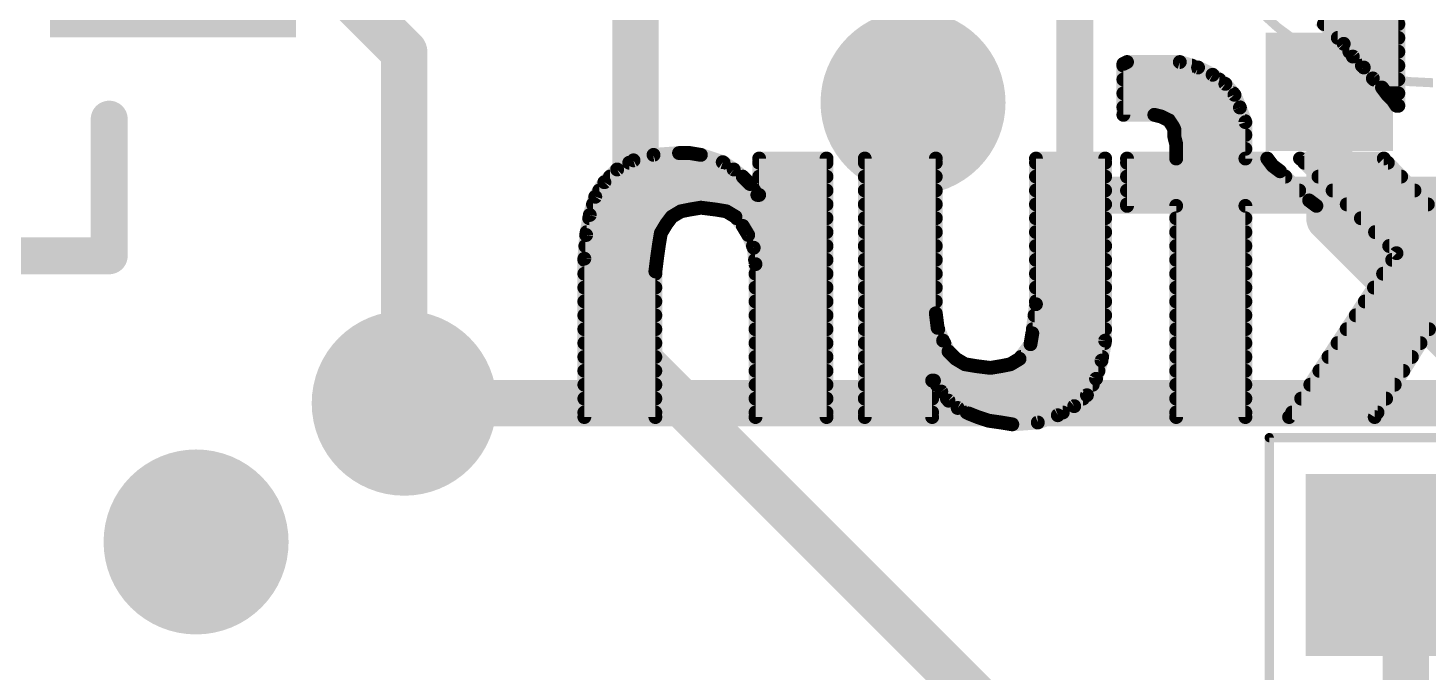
# Model space of a CAD drawing. Extents: x -33 to 53.6, y -18.3 to 32.5.
# Drawn here: x 4.28 to 11.97, y 7.41 to 10.95 of the extents above; entities that cross this region are included whole.
import ezdxf

# ---------------------------------------------------------------- set-up
doc = ezdxf.new("R2010")
doc.units = 0
for name, color, linetype in [('1', 12, 'CONTINUOUS'), ('16', 132, 'CONTINUOUS'), ('18', 110, 'CONTINUOUS'), ('21', 41, 'CONTINUOUS'), ('22', 40, 'CONTINUOUS'), ('31', 253, 'CONTINUOUS'), ('39', 12, 'CONTINUOUS'), ('51', 53, 'CONTINUOUS')]:
    doc.layers.add(name, color=color, linetype=linetype)

# ---------------------------------------------------------------- blocks, each defined once
blk = doc.blocks.new('RECT')
blk.add_solid([(-0.5, -0.5), (0.5, -0.5), (-0.5, 0.5), (0.5, 0.5)])
blk = doc.blocks.new('ROUNDV')
at = {"const_width": 0.5}
blk.add_lwpolyline([(0, -0.25, 1), (0, 0.25, 1), (0, -0.25)], format="xyb", dxfattribs=at)

msp = doc.modelspace()

# ---------------------------------------------------------------- linework, layer by layer
at = {"layer": '1', "const_width": 0.254}
for points in [[(6.35, 10.819), (5.969, 11.2)], [(7.62, 11.176), (7.62, 9.144)], [(6.35, 10.819), (6.35, 8.89)], [(11.43, 10.6), (11.43, 9.906)], [(11.43, 9.906), (12.446, 8.89)], [(7.62, 9.144), (10.16, 6.604)], [(11.85, 8.001), (11.85, 6.35)]]:
    msp.add_lwpolyline(points, dxfattribs=at)
at = {"layer": '1', "const_width": 0.127}
for points in [[(6.4135, 10.819, 1), (6.2865, 10.819)], [(6.3051, 10.7741, 1), (6.3949, 10.8639)], [(11.4935, 10.6, 1), (11.3665, 10.6)], [(11.4749, 9.9509, 1), (11.3851, 9.8611)], [(11.3665, 9.906, 1), (11.4935, 9.906)], [(7.6649, 9.1889, 1), (7.5751, 9.0991)], [(7.5565, 9.144, 1), (7.6835, 9.144)], [(6.2865, 8.89, 1), (6.4135, 8.89)], [(11.9135, 8.001, 1), (11.7865, 8.001)]]:
    msp.add_lwpolyline(points, format="xyb", dxfattribs=at)
at = {"layer": '16', "const_width": 0.254}
msp.add_lwpolyline([(13.97, 8.89), (6.35, 8.89)], dxfattribs=at)
at = {"layer": '16', "const_width": 0.127}
msp.add_lwpolyline([(6.35, 8.9535, 1), (6.35, 8.8265)], format="xyb", dxfattribs=at)
at = {"layer": '21', "const_width": 0.2032}
for points in [[(10.033, 10.033), (10.033, 15.367)], [(4.73, 10.45), (4.73, 9.7)], [(15.367, 10.033), (10.033, 10.033)], [(4.73, 9.7), (3.08, 9.7)]]:
    msp.add_lwpolyline(points, dxfattribs=at)
at = {"layer": '21', "const_width": 0.1016}
for points in [[(4.7808, 10.45, 1), (4.6792, 10.45)], [(10.033, 10.0838, 1), (10.033, 9.9822)], [(9.9822, 10.033, 1), (10.0838, 10.033)], [(4.73, 9.6492, 1), (4.73, 9.7508)], [(4.6792, 9.7, 1), (4.7808, 9.7)]]:
    msp.add_lwpolyline(points, format="xyb", dxfattribs=at)
at = {"layer": '22', "const_width": 0.0762}
for points in [[(11.809, 11.804), (11.809, 10.524)], [(11.509, 10.864), (11.379, 10.994)], [(11.4002, 10.9728), (11.809, 10.9728)], [(11.4764, 10.8966), (11.809, 10.8966)], [(11.559, 10.794), (11.509, 10.864)], [(11.5401, 10.8204), (11.809, 10.8204)], [(10.319, 10.764), (10.299, 10.754)], [(10.299, 10.754), (10.299, 10.474)], [(10.299, 10.7442), (10.675, 10.7442)], [(10.609, 10.764), (10.319, 10.764)], [(10.709, 10.734), (10.609, 10.764)], [(10.789, 10.694), (10.709, 10.734)], [(11.619, 10.734), (11.559, 10.794)], [(11.6088, 10.7442), (11.809, 10.7442)], [(11.669, 10.674), (11.619, 10.734)], [(10.299, 10.668), (10.8254, 10.668)], [(10.859, 10.644), (10.789, 10.694)], [(11.719, 10.624), (11.669, 10.674)], [(11.675, 10.668), (11.809, 10.668)], [(10.299, 10.5918), (10.9025, 10.5918)], [(10.909, 10.584), (10.859, 10.644)], [(10.939, 10.514), (10.909, 10.584)], [(11.749, 10.584), (11.719, 10.624)], [(11.7431, 10.5918), (11.809, 10.5918)], [(11.779, 10.554), (11.749, 10.584)], [(10.299, 10.5156), (10.9383, 10.5156)], [(10.969, 10.434), (10.939, 10.514)], [(11.799, 10.524), (11.779, 10.554)], [(11.809, 10.524), (11.799, 10.524)], [(10.299, 10.474), (10.469, 10.474)], [(10.469, 10.474), (10.509, 10.464)], [(10.509, 10.464), (10.549, 10.444)], [(10.549, 10.444), (10.569, 10.414)], [(10.5521, 10.4394), (10.967, 10.4394)], [(10.969, 10.234), (10.969, 10.434)], [(10.569, 10.414), (10.579, 10.394)], [(10.579, 10.394), (10.579, 10.354)], [(10.579, 10.3632), (10.969, 10.3632)], [(10.579, 10.354), (10.589, 10.314)], [(7.859, 10.264), (7.719, 10.254)], [(7.919, 10.264), (7.859, 10.264)], [(7.979, 10.254), (7.919, 10.264)], [(10.589, 10.314), (10.589, 10.234)], [(10.589, 10.287), (10.969, 10.287)], [(7.609, 10.224), (7.519, 10.174)], [(7.5852, 10.2108), (8.1038, 10.2108)], [(7.719, 10.254), (7.609, 10.224)], [(8.099, 10.214), (7.979, 10.254)], [(8.159, 10.174), (8.099, 10.214)], [(8.669, 10.234), (8.299, 10.234)], [(8.299, 10.234), (8.299, 10.034)], [(8.299, 10.2108), (8.669, 10.2108)], [(8.669, 8.814), (8.669, 10.234)], [(9.269, 10.234), (8.879, 10.234)], [(8.879, 10.234), (8.879, 8.814)], [(8.879, 10.2108), (9.269, 10.2108)], [(9.269, 9.384), (9.269, 10.234)], [(10.199, 10.234), (9.819, 10.234)], [(9.819, 10.234), (9.819, 9.434)], [(9.819, 10.2108), (10.199, 10.2108)], [(10.199, 9.234), (10.199, 10.234)], [(10.589, 10.234), (10.319, 10.234)], [(10.319, 10.234), (10.319, 9.974)], [(10.319, 10.2108), (11.1064, 10.2108)], [(11.089, 10.234), (10.969, 10.234)], [(11.119, 10.194), (11.089, 10.234)], [(11.159, 10.164), (11.119, 10.194)], [(11.729, 10.234), (11.269, 10.234)], [(11.269, 10.234), (11.799, 9.714)], [(11.2926, 10.2108), (11.7513, 10.2108)], [(12.219, 9.724), (11.729, 10.234)], [(7.519, 10.174), (7.449, 10.104)], [(7.4796, 10.1346), (8.2082, 10.1346)], [(8.209, 10.134), (8.159, 10.174)], [(8.249, 10.094), (8.209, 10.134)], [(8.299, 10.1346), (8.669, 10.1346)], [(8.879, 10.1346), (9.269, 10.1346)], [(9.819, 10.1346), (10.199, 10.1346)], [(10.319, 10.1346), (11.1884, 10.1346)], [(11.319, 10.004), (11.159, 10.164)], [(11.3703, 10.1346), (11.8245, 10.1346)], [(7.449, 10.104), (7.399, 10.024)], [(7.4205, 10.0584), (8.2727, 10.0584)], [(8.289, 10.034), (8.249, 10.094)], [(8.299, 10.034), (8.289, 10.034)], [(8.299, 10.0584), (8.669, 10.0584)], [(8.879, 10.0584), (9.269, 10.0584)], [(9.819, 10.0584), (10.199, 10.0584)], [(10.319, 10.0584), (11.2646, 10.0584)], [(11.448, 10.0584), (11.8977, 10.0584)], [(7.399, 10.024), (7.369, 9.924)], [(7.3865, 9.9822), (8.669, 9.9822)], [(7.919, 9.954), (7.979, 9.964)], [(7.979, 9.964), (8.059, 9.954)], [(8.879, 9.9822), (9.269, 9.9822)], [(9.819, 9.9822), (10.199, 9.9822)], [(10.319, 9.9822), (11.3481, 9.9822)], [(10.319, 9.974), (10.589, 9.974)], [(10.589, 9.974), (10.589, 8.814)], [(10.969, 9.974), (11.359, 9.974)], [(10.969, 8.814), (10.969, 9.974)], [(11.359, 9.974), (11.319, 10.004)], [(11.5256, 9.9822), (11.9709, 9.9822)], [(7.369, 9.924), (7.349, 9.814)], [(7.3657, 9.906), (7.813, 9.906)], [(7.789, 9.874), (7.819, 9.914)], [(7.819, 9.914), (7.869, 9.944)], [(7.869, 9.944), (7.919, 9.954)], [(8.059, 9.954), (8.119, 9.944)], [(8.119, 9.944), (8.169, 9.914)], [(8.169, 9.914), (8.209, 9.864)], [(8.1754, 9.906), (8.669, 9.906)], [(8.879, 9.906), (9.269, 9.906)], [(9.819, 9.906), (10.199, 9.906)], [(10.589, 9.906), (10.969, 9.906)], [(11.6033, 9.906), (12.0441, 9.906)], [(7.349, 9.814), (7.339, 9.684)], [(7.3519, 9.8298), (7.7625, 9.8298)], [(7.749, 9.764), (7.759, 9.824)], [(7.759, 9.824), (7.789, 9.874)], [(8.209, 9.864), (8.239, 9.814)], [(8.2295, 9.8298), (8.669, 9.8298)], [(8.239, 9.814), (8.269, 9.744)], [(8.879, 9.8298), (9.269, 9.8298)], [(9.819, 9.8298), (10.199, 9.8298)], [(10.589, 9.8298), (10.969, 9.8298)], [(11.681, 9.8298), (12.1174, 9.8298)], [(7.3444, 9.7536), (7.7475, 9.7536)], [(7.739, 9.694), (7.749, 9.764)], [(8.2649, 9.7536), (8.669, 9.7536)], [(8.269, 9.744), (8.279, 9.654)], [(8.879, 9.7536), (9.269, 9.7536)], [(9.819, 9.7536), (10.199, 9.7536)], [(10.589, 9.7536), (10.969, 9.7536)], [(11.7586, 9.7536), (12.1906, 9.7536)], [(7.339, 9.684), (7.339, 8.814)], [(7.339, 9.6774), (7.7369, 9.6774)], [(7.729, 9.614), (7.739, 9.694)], [(8.2764, 9.6774), (8.669, 9.6774)], [(8.279, 9.654), (8.279, 8.814)], [(8.879, 9.6774), (9.269, 9.6774)], [(9.819, 9.6774), (10.199, 9.6774)], [(10.589, 9.6774), (10.969, 9.6774)], [(11.799, 9.714), (11.209, 8.814)], [(11.775, 9.6774), (12.609, 9.6774)], [(7.339, 9.6012), (7.729, 9.6012)], [(7.729, 8.814), (7.729, 9.614)], [(8.279, 9.6012), (8.669, 9.6012)], [(8.879, 9.6012), (9.269, 9.6012)], [(9.819, 9.6012), (10.199, 9.6012)], [(10.589, 9.6012), (10.969, 9.6012)], [(11.7251, 9.6012), (12.609, 9.6012)], [(7.339, 9.525), (7.729, 9.525)], [(8.279, 9.525), (8.669, 9.525)], [(8.879, 9.525), (9.269, 9.525)], [(9.819, 9.525), (10.199, 9.525)], [(10.589, 9.525), (10.969, 9.525)], [(11.6751, 9.525), (12.609, 9.525)], [(7.339, 9.4488), (7.729, 9.4488)], [(8.279, 9.4488), (8.669, 9.4488)], [(8.879, 9.4488), (9.269, 9.4488)], [(9.819, 9.434), (9.799, 9.274)], [(9.819, 9.4488), (10.199, 9.4488)], [(10.589, 9.4488), (10.969, 9.4488)], [(11.6251, 9.4488), (12.609, 9.4488)], [(11.679, 8.814), (12.069, 9.444)], [(7.339, 9.3726), (7.729, 9.3726)], [(8.279, 9.3726), (8.669, 9.3726)], [(8.879, 9.3726), (9.2704, 9.3726)], [(9.279, 9.304), (9.269, 9.384)], [(9.8113, 9.3726), (10.199, 9.3726)], [(10.589, 9.3726), (10.969, 9.3726)], [(11.5752, 9.3726), (12.0248, 9.3726)], [(7.339, 9.2964), (7.729, 9.2964)], [(8.279, 9.2964), (8.669, 9.2964)], [(8.879, 9.2964), (9.2823, 9.2964)], [(9.309, 9.234), (9.279, 9.304)], [(9.799, 9.274), (9.789, 9.214)], [(9.8018, 9.2964), (10.199, 9.2964)], [(10.589, 9.2964), (10.969, 9.2964)], [(11.5252, 9.2964), (11.9776, 9.2964)], [(7.339, 9.2202), (7.729, 9.2202)], [(8.279, 9.2202), (8.669, 9.2202)], [(8.879, 9.2202), (9.3159, 9.2202)], [(9.339, 9.174), (9.309, 9.234)], [(9.789, 9.214), (9.729, 9.134)], [(9.79, 9.2202), (10.1965, 9.2202)], [(10.179, 9.124), (10.199, 9.234)], [(10.589, 9.2202), (10.969, 9.2202)], [(11.4753, 9.2202), (11.9305, 9.2202)], [(7.339, 9.144), (7.729, 9.144)], [(8.279, 9.144), (8.669, 9.144)], [(8.879, 9.144), (9.369, 9.144)], [(9.379, 9.134), (9.339, 9.174)], [(9.429, 9.104), (9.379, 9.134)], [(9.729, 9.134), (9.679, 9.104)], [(9.7365, 9.144), (10.1826, 9.144)], [(10.149, 9.024), (10.179, 9.124)], [(10.589, 9.144), (10.969, 9.144)], [(11.4253, 9.144), (11.8833, 9.144)], [(7.339, 9.0678), (7.729, 9.0678)], [(8.279, 9.0678), (8.669, 9.0678)], [(8.879, 9.0678), (10.1621, 9.0678)], [(9.489, 9.094), (9.429, 9.104)], [(9.569, 9.084), (9.489, 9.094)], [(9.629, 9.094), (9.569, 9.084)], [(9.679, 9.104), (9.629, 9.094)], [(10.589, 9.0678), (10.969, 9.0678)], [(11.3754, 9.0678), (11.8361, 9.0678)], [(7.339, 8.9916), (7.729, 8.9916)], [(8.279, 8.9916), (8.669, 8.9916)], [(8.879, 8.9916), (9.249, 8.9916)], [(9.249, 8.814), (9.249, 9.014)], [(9.249, 9.014), (9.259, 9.014)], [(9.259, 9.014), (9.299, 8.954)], [(9.2739, 8.9916), (10.131, 8.9916)], [(10.099, 8.934), (10.149, 9.024)], [(10.589, 8.9916), (10.969, 8.9916)], [(11.3254, 8.9916), (11.7889, 8.9916)], [(7.339, 8.9154), (7.729, 8.9154)], [(8.279, 8.9154), (8.669, 8.9154)], [(8.879, 8.9154), (9.249, 8.9154)], [(9.299, 8.954), (9.339, 8.904)], [(9.3299, 8.9154), (10.0773, 8.9154)], [(9.339, 8.904), (9.389, 8.864)], [(10.029, 8.874), (10.099, 8.934)], [(10.589, 8.9154), (10.969, 8.9154)], [(11.2755, 8.9154), (11.7418, 8.9154)], [(7.339, 8.8392), (7.729, 8.8392)], [(7.339, 8.814), (7.729, 8.814)], [(8.279, 8.8392), (8.669, 8.8392)], [(8.279, 8.814), (8.669, 8.814)], [(8.879, 8.8392), (9.249, 8.8392)], [(8.879, 8.814), (9.249, 8.814)], [(9.389, 8.864), (9.449, 8.834)], [(9.4386, 8.8392), (9.9664, 8.8392)], [(9.449, 8.834), (9.499, 8.814)], [(9.499, 8.814), (9.559, 8.794)], [(9.829, 8.784), (9.939, 8.824)], [(9.939, 8.824), (10.029, 8.874)], [(10.589, 8.8392), (10.969, 8.8392)], [(10.589, 8.814), (10.969, 8.814)], [(11.209, 8.814), (11.679, 8.814)], [(11.2255, 8.8392), (11.6946, 8.8392)], [(9.559, 8.794), (9.629, 8.784)], [(9.629, 8.784), (9.689, 8.774)], [(9.689, 8.774), (9.829, 8.784)]]:
    msp.add_lwpolyline(points, dxfattribs=at)
at = {"layer": '22', "const_width": 0.0381}
for points in [[(11.4002, 10.9919, 1), (11.4002, 10.9538)], [(11.809, 10.9538, 1), (11.809, 10.9919)], [(11.4764, 10.9157, 1), (11.4764, 10.8776)], [(11.809, 10.8776, 1), (11.809, 10.9157)], [(11.5245, 10.8751, 1), (11.4935, 10.8529)], [(11.4955, 10.8505, 1), (11.5225, 10.8775)], [(11.5401, 10.8395, 1), (11.5401, 10.8014)], [(11.809, 10.8014, 1), (11.809, 10.8395)], [(10.3181, 10.754, 1), (10.28, 10.754)], [(10.2905, 10.771, 1), (10.3075, 10.737)], [(10.299, 10.7633, 1), (10.299, 10.7252)], [(10.319, 10.7831, 1), (10.319, 10.745)], [(10.3275, 10.747, 1), (10.3105, 10.781)], [(10.6145, 10.7822, 1), (10.6035, 10.7458)], [(10.609, 10.745, 1), (10.609, 10.7831)], [(10.675, 10.7252, 1), (10.675, 10.7633)], [(10.7175, 10.751, 1), (10.7005, 10.717)], [(10.7035, 10.7158, 1), (10.7145, 10.7522)], [(11.5725, 10.8075, 1), (11.5455, 10.7805)], [(11.5435, 10.7829, 1), (11.5745, 10.8051)], [(11.6088, 10.7633, 1), (11.6088, 10.7252)], [(11.6336, 10.7462, 1), (11.6044, 10.7218)], [(11.6055, 10.7205, 1), (11.6325, 10.7475)], [(11.809, 10.7252, 1), (11.809, 10.7633)], [(10.299, 10.6871, 1), (10.299, 10.649)], [(10.8001, 10.7095, 1), (10.7779, 10.6785)], [(10.7805, 10.677, 1), (10.7975, 10.711)], [(10.8254, 10.649, 1), (10.8254, 10.6871)], [(11.6825, 10.6875, 1), (11.6555, 10.6605)], [(11.6544, 10.6618, 1), (11.6836, 10.6862)], [(11.675, 10.6871, 1), (11.675, 10.649)], [(11.809, 10.649, 1), (11.809, 10.6871)], [(10.299, 10.6109, 1), (10.299, 10.5728)], [(10.8736, 10.6562, 1), (10.8444, 10.6318)], [(10.8479, 10.6285, 1), (10.8701, 10.6595)], [(10.9265, 10.5915, 1), (10.8915, 10.5765)], [(10.8944, 10.5718, 1), (10.9236, 10.5962)], [(10.9025, 10.5728, 1), (10.9025, 10.6109)], [(11.7342, 10.6354, 1), (11.7038, 10.6126)], [(11.7055, 10.6105, 1), (11.7325, 10.6375)], [(11.7431, 10.6109, 1), (11.7431, 10.5728)], [(11.7625, 10.5975, 1), (11.7355, 10.5705)], [(11.7338, 10.5726, 1), (11.7642, 10.5954)], [(11.809, 10.5728, 1), (11.809, 10.6109)], [(10.299, 10.5347, 1), (10.299, 10.4966)], [(10.9568, 10.5207, 1), (10.9212, 10.5073)], [(10.9215, 10.5065, 1), (10.9565, 10.5215)], [(10.9383, 10.4966, 1), (10.9383, 10.5347)], [(11.7949, 10.5646, 1), (11.7631, 10.5434)], [(11.7655, 10.5405, 1), (11.7925, 10.5675)], [(11.799, 10.5431, 1), (11.799, 10.505)], [(11.7831, 10.5134, 1), (11.8149, 10.5346)], [(11.79, 10.524, 1), (11.8281, 10.524)], [(11.809, 10.505, 1), (11.809, 10.5431)], [(10.299, 10.4931, 1), (10.299, 10.455)], [(10.28, 10.474, 1), (10.3181, 10.474)], [(10.4736, 10.4925, 1), (10.4644, 10.4555)], [(10.469, 10.455, 1), (10.469, 10.4931)], [(10.5175, 10.481, 1), (10.5005, 10.447)], [(10.5044, 10.4455, 1), (10.5136, 10.4825)], [(10.5649, 10.4546, 1), (10.5331, 10.4334)], [(10.5521, 10.4585, 1), (10.5521, 10.4204)], [(10.5405, 10.427, 1), (10.5575, 10.461)], [(10.9881, 10.434, 1), (10.95, 10.434)], [(10.9512, 10.4273, 1), (10.9868, 10.4407)], [(10.967, 10.4204, 1), (10.967, 10.4585)], [(10.586, 10.4225, 1), (10.552, 10.4055)], [(10.5531, 10.4034, 1), (10.5849, 10.4246)], [(10.579, 10.3823, 1), (10.579, 10.3442)], [(10.5975, 10.3586, 1), (10.5605, 10.3494)], [(10.5981, 10.394, 1), (10.56, 10.394)], [(10.562, 10.3855, 1), (10.596, 10.4025)], [(10.969, 10.3442, 1), (10.969, 10.3823)], [(7.859, 10.2831, 1), (7.859, 10.245)], [(7.8604, 10.245, 1), (7.8576, 10.283)], [(7.9221, 10.2828, 1), (7.9159, 10.2452)], [(7.919, 10.245, 1), (7.919, 10.2831)], [(10.56, 10.354, 1), (10.5981, 10.354)], [(10.589, 10.3061, 1), (10.589, 10.268)], [(10.6081, 10.314, 1), (10.57, 10.314)], [(10.5705, 10.3094, 1), (10.6075, 10.3186)], [(10.969, 10.268, 1), (10.969, 10.3061)], [(7.5852, 10.2299, 1), (7.5852, 10.1918)], [(7.604, 10.2424, 1), (7.614, 10.2056)], [(7.6183, 10.2073, 1), (7.5997, 10.2407)], [(7.7176, 10.273, 1), (7.7204, 10.235)], [(7.724, 10.2356, 1), (7.714, 10.2724)], [(7.985, 10.2721, 1), (7.973, 10.2359)], [(7.9759, 10.2352, 1), (7.9821, 10.2728)], [(8.1096, 10.2299, 1), (8.0884, 10.1981)], [(8.093, 10.1959, 1), (8.105, 10.2321)], [(8.1038, 10.1918, 1), (8.1038, 10.2299)], [(8.299, 10.253, 1), (8.299, 10.2149)], [(8.3181, 10.234, 1), (8.28, 10.234)], [(8.299, 10.2299, 1), (8.299, 10.1918)], [(8.6881, 10.234, 1), (8.65, 10.234)], [(8.669, 10.2149, 1), (8.669, 10.253)], [(8.669, 10.1918, 1), (8.669, 10.2299)], [(8.898, 10.234, 1), (8.8599, 10.234)], [(8.879, 10.253, 1), (8.879, 10.2149)], [(8.879, 10.2299, 1), (8.879, 10.1918)], [(9.2881, 10.234, 1), (9.25, 10.234)], [(9.269, 10.2149, 1), (9.269, 10.253)], [(9.269, 10.1918, 1), (9.269, 10.2299)], [(9.819, 10.253, 1), (9.819, 10.2149)], [(9.819, 10.2299, 1), (9.819, 10.1918)], [(9.8381, 10.234, 1), (9.8, 10.234)], [(10.218, 10.234, 1), (10.1799, 10.234)], [(10.199, 10.2149, 1), (10.199, 10.253)], [(10.199, 10.1918, 1), (10.199, 10.2299)], [(10.319, 10.253, 1), (10.319, 10.2149)], [(10.319, 10.2299, 1), (10.319, 10.1918)], [(10.3381, 10.234, 1), (10.3, 10.234)], [(10.57, 10.234, 1), (10.6081, 10.234)], [(10.589, 10.2149, 1), (10.589, 10.253)], [(10.969, 10.253, 1), (10.969, 10.2149)], [(10.95, 10.234, 1), (10.9881, 10.234)], [(11.1042, 10.2454, 1), (11.0738, 10.2226)], [(11.089, 10.2149, 1), (11.089, 10.253)], [(11.1304, 10.2092, 1), (11.1076, 10.1788)], [(11.1064, 10.1918, 1), (11.1064, 10.2299)], [(11.269, 10.253, 1), (11.269, 10.2149)], [(11.2823, 10.2476, 1), (11.2557, 10.2204)], [(11.2926, 10.2299, 1), (11.2926, 10.1918)], [(11.7427, 10.2472, 1), (11.7153, 10.2208)], [(11.729, 10.2149, 1), (11.729, 10.253)], [(11.7513, 10.1918, 1), (11.7513, 10.2299)], [(7.4796, 10.1537, 1), (7.4796, 10.1156)], [(7.5097, 10.1907, 1), (7.5283, 10.1573)], [(7.5325, 10.1605, 1), (7.5055, 10.1875)], [(8.1709, 10.1889, 1), (8.1471, 10.1591)], [(8.1484, 10.1581, 1), (8.1696, 10.1899)], [(8.2225, 10.1475, 1), (8.1955, 10.1205)], [(8.1971, 10.1191, 1), (8.2209, 10.1489)], [(8.2082, 10.1156, 1), (8.2082, 10.1537)], [(8.299, 10.1537, 1), (8.299, 10.1156)], [(8.669, 10.1156, 1), (8.669, 10.1537)], [(8.879, 10.1537, 1), (8.879, 10.1156)], [(9.269, 10.1156, 1), (9.269, 10.1537)], [(9.819, 10.1537, 1), (9.819, 10.1156)], [(10.199, 10.1156, 1), (10.199, 10.1537)], [(10.319, 10.1537, 1), (10.319, 10.1156)], [(11.1038, 10.1826, 1), (11.1342, 10.2054)], [(11.1725, 10.1775, 1), (11.1455, 10.1505)], [(11.1476, 10.1488, 1), (11.1704, 10.1792)], [(11.1884, 10.1156, 1), (11.1884, 10.1537)], [(11.3703, 10.1537, 1), (11.3703, 10.1156)], [(11.8245, 10.1156, 1), (11.8245, 10.1537)], [(7.4205, 10.0775, 1), (7.4205, 10.0394)], [(7.4355, 10.1175, 1), (7.4625, 10.0905)], [(7.4652, 10.0939, 1), (7.4328, 10.1141)], [(8.2649, 10.1046, 1), (8.2331, 10.0834)], [(8.2355, 10.0805, 1), (8.2625, 10.1075)], [(8.289, 10.0531, 1), (8.289, 10.015)], [(8.2727, 10.0394, 1), (8.2727, 10.0775)], [(8.299, 10.0775, 1), (8.299, 10.0394)], [(8.299, 10.015, 1), (8.299, 10.0531)], [(8.669, 10.0394, 1), (8.669, 10.0775)], [(8.879, 10.0775, 1), (8.879, 10.0394)], [(9.269, 10.0394, 1), (9.269, 10.0775)], [(9.819, 10.0775, 1), (9.819, 10.0394)], [(10.199, 10.0394, 1), (10.199, 10.0775)], [(10.319, 10.0775, 1), (10.319, 10.0394)], [(11.2646, 10.0394, 1), (11.2646, 10.0775)], [(11.448, 10.0775, 1), (11.448, 10.0394)], [(11.8977, 10.0394, 1), (11.8977, 10.0775)], [(7.3865, 10.0013, 1), (7.3865, 9.9632)], [(7.3828, 10.0341, 1), (7.4152, 10.0139)], [(7.4172, 10.0185, 1), (7.3808, 10.0295)], [(7.9814, 9.9829, 1), (7.9766, 9.9451)], [(7.9821, 9.9452, 1), (7.9759, 9.9828)], [(8.2731, 10.0234, 1), (8.3049, 10.0446)], [(8.28, 10.034, 1), (8.3181, 10.034)], [(8.669, 9.9632, 1), (8.669, 10.0013)], [(8.879, 10.0013, 1), (8.879, 9.9632)], [(9.269, 9.9632, 1), (9.269, 10.0013)], [(9.819, 10.0013, 1), (9.819, 9.9632)], [(10.199, 9.9632, 1), (10.199, 10.0013)], [(10.319, 10.0013, 1), (10.319, 9.9632)], [(10.319, 9.9931, 1), (10.319, 9.955)], [(10.6081, 9.974, 1), (10.57, 9.974)], [(10.589, 9.955, 1), (10.589, 9.9931)], [(10.969, 9.9931, 1), (10.969, 9.955)], [(10.9881, 9.974, 1), (10.95, 9.974)], [(11.3304, 10.0192, 1), (11.3076, 9.9888)], [(11.3055, 9.9905, 1), (11.3325, 10.0175)], [(11.3476, 9.9588, 1), (11.3704, 9.9892)], [(11.3481, 9.9632, 1), (11.3481, 10.0013)], [(11.359, 9.955, 1), (11.359, 9.9931)], [(11.5256, 10.0013, 1), (11.5256, 9.9632)], [(11.9709, 9.9632, 1), (11.9709, 10.0013)], [(7.3657, 9.9251, 1), (7.3657, 9.887)], [(7.3508, 9.9295, 1), (7.3872, 9.9185)], [(7.3877, 9.9206, 1), (7.3503, 9.9274)], [(7.8092, 9.9303, 1), (7.8288, 9.8977)], [(7.8342, 9.9026, 1), (7.8038, 9.9254)], [(7.813, 9.887, 1), (7.813, 9.9251)], [(7.8653, 9.9627, 1), (7.8727, 9.9253)], [(7.8788, 9.9277, 1), (7.8592, 9.9603)], [(7.9159, 9.9728, 1), (7.9221, 9.9352)], [(7.9227, 9.9353, 1), (7.9153, 9.9727)], [(8.0621, 9.9728, 1), (8.0559, 9.9352)], [(8.0566, 9.9351, 1), (8.0614, 9.9729)], [(8.1288, 9.9603, 1), (8.1092, 9.9277)], [(8.1159, 9.9252, 1), (8.1221, 9.9628)], [(8.1839, 9.9259, 1), (8.1541, 9.9021)], [(8.1754, 9.9251, 1), (8.1754, 9.887)], [(8.1592, 9.8977, 1), (8.1788, 9.9303)], [(8.669, 9.887, 1), (8.669, 9.9251)], [(8.879, 9.9251, 1), (8.879, 9.887)], [(9.269, 9.887, 1), (9.269, 9.9251)], [(9.819, 9.9251, 1), (9.819, 9.887)], [(10.199, 9.887, 1), (10.199, 9.9251)], [(10.3, 9.974, 1), (10.3381, 9.974)], [(10.589, 9.9251, 1), (10.589, 9.887)], [(10.969, 9.887, 1), (10.969, 9.9251)], [(11.6033, 9.9251, 1), (11.6033, 9.887)], [(7.368, 9.8125, 1), (7.33, 9.8155)], [(7.3519, 9.8489, 1), (7.3519, 9.8108)], [(7.7427, 9.8338, 1), (7.7753, 9.8142)], [(7.7778, 9.8209, 1), (7.7402, 9.8271)], [(7.7625, 9.8108, 1), (7.7625, 9.8489)], [(7.7738, 9.8854, 1), (7.8042, 9.8626)], [(7.8053, 9.8642, 1), (7.7727, 9.8838)], [(8.2253, 9.8738, 1), (8.1927, 9.8542)], [(8.1941, 9.8521, 1), (8.2239, 9.8759)], [(8.2295, 9.8489, 1), (8.2295, 9.8108)], [(8.2565, 9.8215, 1), (8.2215, 9.8065)], [(8.2227, 9.8042, 1), (8.2553, 9.8238)], [(8.669, 9.8108, 1), (8.669, 9.8489)], [(8.879, 9.8489, 1), (8.879, 9.8108)], [(9.269, 9.8108, 1), (9.269, 9.8489)], [(9.819, 9.8489, 1), (9.819, 9.8108)], [(10.199, 9.8108, 1), (10.199, 9.8489)], [(10.589, 9.8489, 1), (10.589, 9.8108)], [(10.969, 9.8108, 1), (10.969, 9.8489)], [(11.681, 9.8489, 1), (11.681, 9.8108)], [(7.3444, 9.7727, 1), (7.3444, 9.7346)], [(7.3303, 9.8174, 1), (7.3677, 9.8106)], [(7.7302, 9.7671, 1), (7.7678, 9.7609)], [(7.7679, 9.7613, 1), (7.7301, 9.7667)], [(7.7475, 9.7346, 1), (7.7475, 9.7727)], [(8.2649, 9.7727, 1), (8.2649, 9.7346)], [(8.2879, 9.7461, 1), (8.2501, 9.7419)], [(8.2515, 9.7365, 1), (8.2865, 9.7515)], [(8.669, 9.7346, 1), (8.669, 9.7727)], [(8.879, 9.7727, 1), (8.879, 9.7346)], [(9.269, 9.7346, 1), (9.269, 9.7727)], [(9.819, 9.7727, 1), (9.819, 9.7346)], [(10.199, 9.7346, 1), (10.199, 9.7727)], [(10.589, 9.7727, 1), (10.589, 9.7346)], [(10.969, 9.7346, 1), (10.969, 9.7727)], [(11.7586, 9.7727, 1), (11.7586, 9.7346)], [(7.339, 9.6965, 1), (7.339, 9.6584)], [(7.32, 9.6855, 1), (7.358, 9.6825)], [(7.3581, 9.684, 1), (7.32, 9.684)], [(7.7201, 9.6967, 1), (7.7579, 9.6913)], [(7.7579, 9.6916, 1), (7.7201, 9.6964)], [(7.7369, 9.6584, 1), (7.7369, 9.6965)], [(8.2764, 9.6965, 1), (8.2764, 9.6584)], [(8.298, 9.654, 1), (8.2599, 9.654)], [(8.669, 9.6584, 1), (8.669, 9.6965)], [(8.879, 9.6965, 1), (8.879, 9.6584)], [(9.269, 9.6584, 1), (9.269, 9.6965)], [(9.819, 9.6965, 1), (9.819, 9.6584)], [(10.199, 9.6584, 1), (10.199, 9.6965)], [(10.589, 9.6965, 1), (10.589, 9.6584)], [(10.969, 9.6584, 1), (10.969, 9.6965)], [(11.775, 9.6965, 1), (11.775, 9.6584)], [(11.8149, 9.7036, 1), (11.7831, 9.7244)], [(11.7857, 9.7004, 1), (11.8123, 9.7276)], [(7.339, 9.6203, 1), (7.339, 9.5822)], [(7.7481, 9.614, 1), (7.71, 9.614)], [(7.7101, 9.6164, 1), (7.7479, 9.6116)], [(7.729, 9.5822, 1), (7.729, 9.6203)], [(8.279, 9.6203, 1), (8.279, 9.5822)], [(8.2601, 9.6519, 1), (8.2979, 9.6561)], [(8.669, 9.5822, 1), (8.669, 9.6203)], [(8.879, 9.6203, 1), (8.879, 9.5822)], [(9.269, 9.5822, 1), (9.269, 9.6203)], [(9.819, 9.6203, 1), (9.819, 9.5822)], [(10.199, 9.5822, 1), (10.199, 9.6203)], [(10.589, 9.6203, 1), (10.589, 9.5822)], [(10.969, 9.5822, 1), (10.969, 9.6203)], [(11.7251, 9.6203, 1), (11.7251, 9.5822)], [(7.339, 9.5441, 1), (7.339, 9.506)], [(7.729, 9.506, 1), (7.729, 9.5441)], [(8.279, 9.5441, 1), (8.279, 9.506)], [(8.669, 9.506, 1), (8.669, 9.5441)], [(8.879, 9.5441, 1), (8.879, 9.506)], [(9.269, 9.506, 1), (9.269, 9.5441)], [(9.819, 9.5441, 1), (9.819, 9.506)], [(10.199, 9.506, 1), (10.199, 9.5441)], [(10.589, 9.5441, 1), (10.589, 9.506)], [(10.969, 9.506, 1), (10.969, 9.5441)], [(11.6751, 9.5441, 1), (11.6751, 9.506)], [(7.339, 9.4679, 1), (7.339, 9.4298)], [(7.729, 9.4298, 1), (7.729, 9.4679)], [(8.279, 9.4679, 1), (8.279, 9.4298)], [(8.669, 9.4298, 1), (8.669, 9.4679)], [(8.879, 9.4679, 1), (8.879, 9.4298)], [(9.269, 9.4298, 1), (9.269, 9.4679)], [(9.819, 9.4679, 1), (9.819, 9.4298)], [(9.8379, 9.4316, 1), (9.8001, 9.4364)], [(10.199, 9.4298, 1), (10.199, 9.4679)], [(10.589, 9.4679, 1), (10.589, 9.4298)], [(10.969, 9.4298, 1), (10.969, 9.4679)], [(11.6251, 9.4679, 1), (11.6251, 9.4298)], [(7.339, 9.3917, 1), (7.339, 9.3536)], [(7.729, 9.3536, 1), (7.729, 9.3917)], [(8.279, 9.3917, 1), (8.279, 9.3536)], [(8.669, 9.3536, 1), (8.669, 9.3917)], [(8.879, 9.3917, 1), (8.879, 9.3536)], [(9.2879, 9.3864, 1), (9.2501, 9.3816)], [(9.25, 9.384, 1), (9.2881, 9.384)], [(9.2704, 9.3536, 1), (9.2704, 9.3917)], [(9.8113, 9.3917, 1), (9.8113, 9.3536)], [(9.8, 9.434, 1), (9.8381, 9.434)], [(10.199, 9.3536, 1), (10.199, 9.3917)], [(10.589, 9.3917, 1), (10.589, 9.3536)], [(10.969, 9.3536, 1), (10.969, 9.3917)], [(11.5752, 9.3917, 1), (11.5752, 9.3536)], [(7.339, 9.3155, 1), (7.339, 9.2774)], [(7.729, 9.2774, 1), (7.729, 9.3155)], [(8.279, 9.3155, 1), (8.279, 9.2774)], [(8.669, 9.2774, 1), (8.669, 9.3155)], [(8.879, 9.3155, 1), (8.879, 9.2774)], [(9.2965, 9.3115, 1), (9.2615, 9.2965)], [(9.2601, 9.3016, 1), (9.2979, 9.3064)], [(9.2823, 9.2774, 1), (9.2823, 9.3155)], [(9.8178, 9.2709, 1), (9.7802, 9.2771)], [(9.8018, 9.3155, 1), (9.8018, 9.2774)], [(10.199, 9.2774, 1), (10.199, 9.3155)], [(10.589, 9.3155, 1), (10.589, 9.2774)], [(10.969, 9.2774, 1), (10.969, 9.3155)], [(11.5252, 9.3155, 1), (11.5252, 9.2774)], [(11.9776, 9.2774, 1), (11.9776, 9.3155)], [(7.339, 9.2393, 1), (7.339, 9.2012)], [(7.729, 9.2012, 1), (7.729, 9.2393)], [(8.279, 9.2393, 1), (8.279, 9.2012)], [(8.669, 9.2012, 1), (8.669, 9.2393)], [(8.879, 9.2393, 1), (8.879, 9.2012)], [(9.326, 9.2425, 1), (9.292, 9.2255)], [(9.2915, 9.2265, 1), (9.3265, 9.2415)], [(9.3159, 9.2012, 1), (9.3159, 9.2393)], [(9.7702, 9.2171, 1), (9.8078, 9.2109)], [(9.79, 9.2393, 1), (9.79, 9.2012)], [(9.8042, 9.2026, 1), (9.7738, 9.2254)], [(9.7801, 9.2764, 1), (9.8179, 9.2716)], [(10.1799, 9.234, 1), (10.218, 9.234)], [(10.2177, 9.2306, 1), (10.1803, 9.2374)], [(10.1965, 9.2012, 1), (10.1965, 9.2393)], [(10.589, 9.2393, 1), (10.589, 9.2012)], [(10.969, 9.2012, 1), (10.969, 9.2393)], [(11.4753, 9.2393, 1), (11.4753, 9.2012)], [(11.9305, 9.2012, 1), (11.9305, 9.2393)], [(7.339, 9.1631, 1), (7.339, 9.125)], [(7.729, 9.125, 1), (7.729, 9.1631)], [(8.279, 9.1631, 1), (8.279, 9.125)], [(8.669, 9.125, 1), (8.669, 9.1631)], [(8.879, 9.1631, 1), (8.879, 9.125)], [(9.3525, 9.1875, 1), (9.3255, 9.1605)], [(9.322, 9.1655, 1), (9.356, 9.1825)], [(9.3888, 9.1503, 1), (9.3692, 9.1177)], [(9.3655, 9.1205, 1), (9.3925, 9.1475)], [(9.369, 9.125, 1), (9.369, 9.1631)], [(9.7138, 9.1454, 1), (9.7442, 9.1226)], [(9.7365, 9.1631, 1), (9.7365, 9.125)], [(9.7388, 9.1177, 1), (9.7192, 9.1503)], [(10.1972, 9.1185, 1), (10.1608, 9.1295)], [(10.1826, 9.125, 1), (10.1826, 9.1631)], [(10.589, 9.1631, 1), (10.589, 9.125)], [(10.969, 9.125, 1), (10.969, 9.1631)], [(11.4253, 9.1631, 1), (11.4253, 9.125)], [(11.8833, 9.125, 1), (11.8833, 9.1631)], [(7.339, 9.0869, 1), (7.339, 9.0488)], [(7.729, 9.0488, 1), (7.729, 9.0869)], [(8.279, 9.0869, 1), (8.279, 9.0488)], [(8.669, 9.0488, 1), (8.669, 9.0869)], [(8.879, 9.0869, 1), (8.879, 9.0488)], [(9.4321, 9.1228, 1), (9.4259, 9.0852)], [(9.4192, 9.0877, 1), (9.4388, 9.1203)], [(9.4914, 9.1129, 1), (9.4866, 9.0751)], [(9.4859, 9.0752, 1), (9.4921, 9.1128)], [(9.5659, 9.1028, 1), (9.5721, 9.0652)], [(9.5666, 9.0651, 1), (9.5714, 9.1029)], [(9.6253, 9.1127, 1), (9.6327, 9.0753)], [(9.6321, 9.0752, 1), (9.6259, 9.1128)], [(9.6692, 9.1203, 1), (9.6888, 9.0877)], [(9.6827, 9.0853, 1), (9.6753, 9.1227)], [(10.1603, 9.1274, 1), (10.1977, 9.1206)], [(10.1621, 9.0488, 1), (10.1621, 9.0869)], [(10.589, 9.0869, 1), (10.589, 9.0488)], [(10.969, 9.0488, 1), (10.969, 9.0869)], [(11.3754, 9.0869, 1), (11.3754, 9.0488)], [(11.8361, 9.0488, 1), (11.8361, 9.0869)], [(7.339, 9.0107, 1), (7.339, 8.9726)], [(7.729, 8.9726, 1), (7.729, 9.0107)], [(8.279, 9.0107, 1), (8.279, 8.9726)], [(8.669, 8.9726, 1), (8.669, 9.0107)], [(8.879, 9.0107, 1), (8.879, 8.9726)], [(9.249, 9.0331, 1), (9.249, 8.995)], [(9.2681, 9.014, 1), (9.23, 9.014)], [(9.2749, 9.0246, 1), (9.2431, 9.0034)], [(9.249, 8.9726, 1), (9.249, 9.0107)], [(9.2739, 9.0107, 1), (9.2739, 8.9726)], [(9.259, 8.995, 1), (9.259, 9.0331)], [(10.1308, 9.0295, 1), (10.1672, 9.0185)], [(10.131, 8.9726, 1), (10.131, 9.0107)], [(10.1657, 9.0147, 1), (10.1323, 9.0333)], [(10.589, 9.0107, 1), (10.589, 8.9726)], [(10.969, 8.9726, 1), (10.969, 9.0107)], [(11.3254, 9.0107, 1), (11.3254, 8.9726)], [(11.7889, 8.9726, 1), (11.7889, 9.0107)], [(7.339, 8.9345, 1), (7.339, 8.8963)], [(7.729, 8.8963, 1), (7.729, 8.9345)], [(8.279, 8.9345, 1), (8.279, 8.8963)], [(8.669, 8.8963, 1), (8.669, 8.9345)], [(8.879, 8.9345, 1), (8.879, 8.8963)], [(9.249, 8.8963, 1), (9.249, 8.9345)], [(9.3139, 8.9659, 1), (9.2841, 8.9421)], [(9.2831, 8.9434, 1), (9.3149, 8.9646)], [(9.3299, 8.9345, 1), (9.3299, 8.8963)], [(9.3509, 8.9189, 1), (9.3271, 8.8891)], [(9.3241, 8.8921, 1), (9.3539, 8.9159)], [(10.0773, 8.8963, 1), (10.0773, 8.9345)], [(10.0823, 8.9433, 1), (10.1157, 8.9247)], [(10.1114, 8.9195, 1), (10.0866, 8.9485)], [(10.589, 8.9345, 1), (10.589, 8.8963)], [(10.969, 8.8963, 1), (10.969, 8.9345)], [(11.2755, 8.9345, 1), (11.2755, 8.8963)], [(11.7418, 8.8963, 1), (11.7418, 8.9345)], [(7.339, 8.8582, 1), (7.339, 8.8201)], [(7.339, 8.8331, 1), (7.339, 8.795)], [(7.729, 8.8201, 1), (7.729, 8.8582)], [(7.729, 8.795, 1), (7.729, 8.8331)], [(8.279, 8.8582, 1), (8.279, 8.8201)], [(8.279, 8.8331, 1), (8.279, 8.795)], [(8.669, 8.8201, 1), (8.669, 8.8582)], [(8.669, 8.795, 1), (8.669, 8.8331)], [(8.879, 8.8582, 1), (8.879, 8.8201)], [(8.879, 8.8331, 1), (8.879, 8.795)], [(9.249, 8.8201, 1), (9.249, 8.8582)], [(9.249, 8.795, 1), (9.249, 8.8331)], [(9.3975, 8.881, 1), (9.3805, 8.847)], [(9.3771, 8.8491, 1), (9.4009, 8.8789)], [(9.4386, 8.8582, 1), (9.4386, 8.8201)], [(9.4561, 8.8517, 1), (9.4419, 8.8163)], [(9.4405, 8.817, 1), (9.4575, 8.851)], [(9.505, 8.8321, 1), (9.493, 8.7959)], [(9.4919, 8.7963, 1), (9.5061, 8.8317)], [(9.9297, 8.8407, 1), (9.9483, 8.8073)], [(9.9455, 8.8061, 1), (9.9325, 8.8419)], [(9.9664, 8.8201, 1), (9.9664, 8.8582)], [(10.0166, 8.8885, 1), (10.0414, 8.8595)], [(10.0383, 8.8573, 1), (10.0197, 8.8907)], [(10.589, 8.8582, 1), (10.589, 8.8201)], [(10.589, 8.8331, 1), (10.589, 8.795)], [(10.969, 8.8201, 1), (10.969, 8.8582)], [(10.969, 8.795, 1), (10.969, 8.8331)], [(11.209, 8.8331, 1), (11.209, 8.795)], [(11.1931, 8.8244, 1), (11.2249, 8.8036)], [(11.2255, 8.8582, 1), (11.2255, 8.8201)], [(11.6628, 8.824, 1), (11.6952, 8.804)], [(11.679, 8.795, 1), (11.679, 8.8331)], [(11.6946, 8.8201, 1), (11.6946, 8.8582)], [(7.32, 8.814, 1), (7.3581, 8.814)], [(7.71, 8.814, 1), (7.7481, 8.814)], [(8.2599, 8.814, 1), (8.298, 8.814)], [(8.65, 8.814, 1), (8.6881, 8.814)], [(8.8599, 8.814, 1), (8.898, 8.814)], [(9.23, 8.814, 1), (9.2681, 8.814)], [(9.5617, 8.8129, 1), (9.5563, 8.7751)], [(9.553, 8.7759, 1), (9.565, 8.8121)], [(9.6321, 8.8028, 1), (9.6259, 8.7652)], [(9.6263, 8.7651, 1), (9.6317, 8.8029)], [(9.6876, 8.793, 1), (9.6904, 8.755)], [(9.6859, 8.7552, 1), (9.6921, 8.7928)], [(9.8225, 8.8019, 1), (9.8355, 8.7661)], [(9.8304, 8.765, 1), (9.8276, 8.803)], [(10.57, 8.814, 1), (10.6081, 8.814)], [(10.95, 8.814, 1), (10.9881, 8.814)]]:
    msp.add_lwpolyline(points, format="xyb", dxfattribs=at)
at = {"layer": '39', "const_width": 0.0508}
for points in [[(11.1, 8.701), (14.3, 8.701)], [(11.1, 7.301), (11.1, 8.701)]]:
    msp.add_lwpolyline(points, dxfattribs=at)
at = {"layer": '39', "const_width": 0.0254}
for points in [[(11.1, 8.7137, 1), (11.1, 8.6883)], [(11.1127, 8.701, 1), (11.0873, 8.701)]]:
    msp.add_lwpolyline(points, format="xyb", dxfattribs=at)
at = {"layer": '51', "const_width": 0.05}
msp.add_lwpolyline([(10.65, 12, 0.4142), (12, 10.65)], format="xyb", dxfattribs=at)

# ---------------------------------------------------------------- block references
at = {"layer": '1', "rotation": 270}
for p, xscale, yscale in [((5.08, 11.2), 0.6, 1.35), ((11.43, 10.6), 0.65, 0.7)]:
    msp.add_blockref('RECT', p, dxfattribs=dict(at, xscale=xscale, yscale=yscale))
at = {"layer": '1', "xscale": 1.1}
msp.add_blockref('RECT', (11.85, 8.001), dxfattribs=at)
at = {"layer": '18', "xscale": 1.016, "yscale": 1.016}
for p in [(9.144, 10.541), (9.144, 10.541), (6.35, 8.89), (6.35, 8.89), (5.207, 8.128), (5.207, 8.128)]:
    msp.add_blockref('ROUNDV', p, dxfattribs=at)
at = {"layer": '31', "rotation": 270}
for p, xscale, yscale in [((5.08, 11.2), 0.6, 1.35), ((11.43, 10.6), 0.65, 0.7)]:
    msp.add_blockref('RECT', p, dxfattribs=dict(at, xscale=xscale, yscale=yscale))
at = {"layer": '31', "xscale": 1.1}
msp.add_blockref('RECT', (11.85, 8.001), dxfattribs=at)
at = {"layer": '51', "xscale": 0.5001, "yscale": 0.95}
msp.add_blockref('RECT', (12.1119, 8.0061), dxfattribs=at)

doc.saveas('drawing.dxf')
